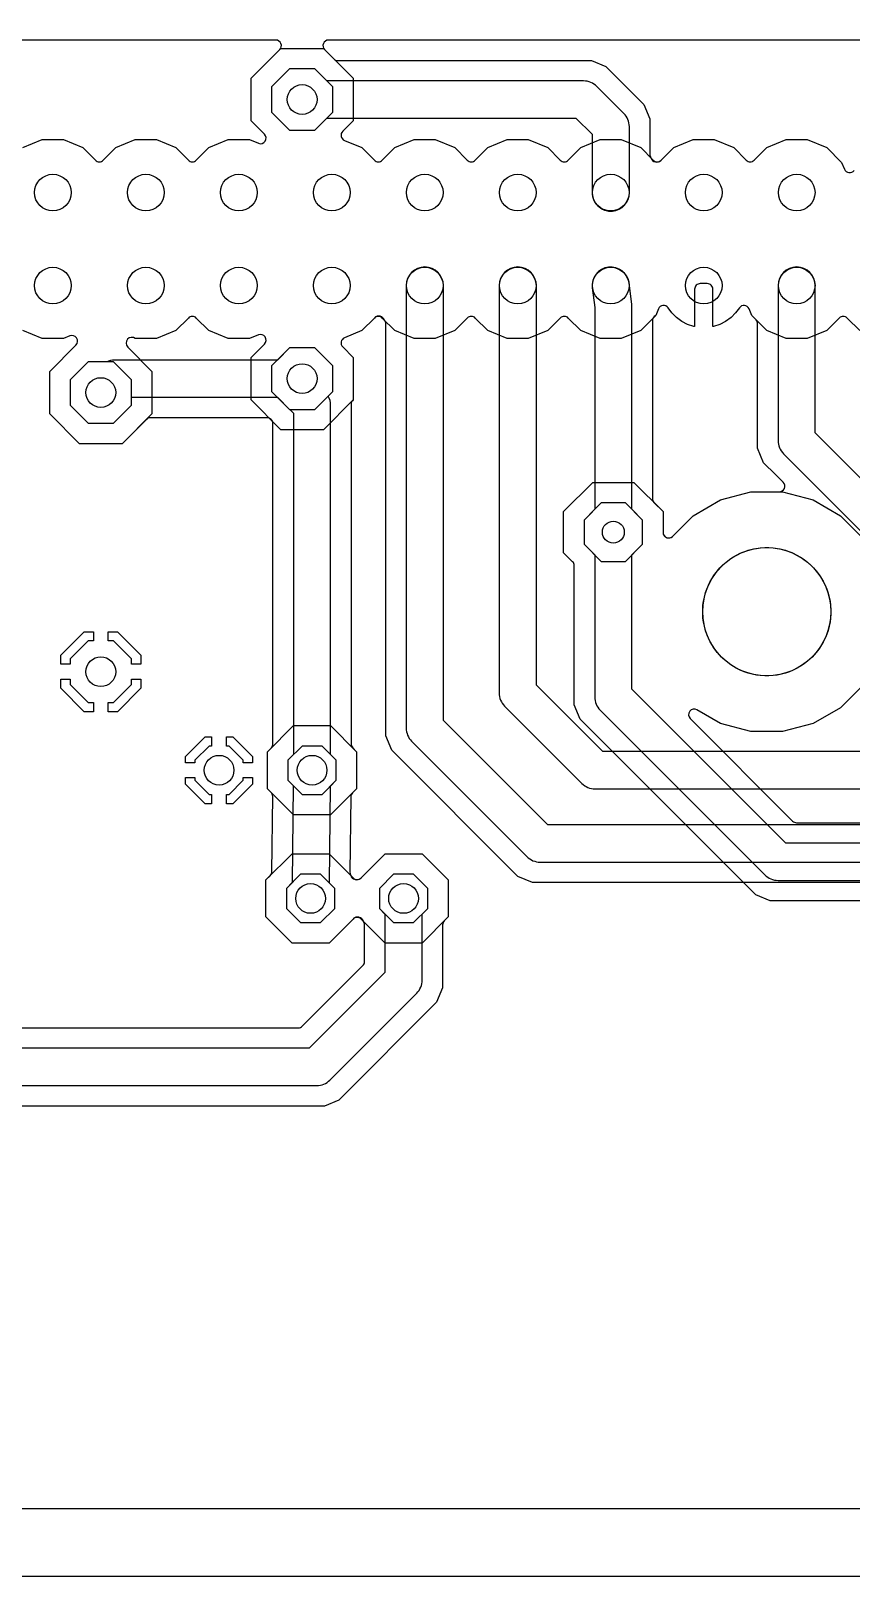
# Model space of a CAD drawing. Header units: millimetres. Extents: x 0 to 98, y 0 to 162.
# Drawn here: x 41.09 to 63.5, y 0 to 42.18 of the extents above; entities that cross this region are included whole.
import ezdxf

# ---------------------------------------------------------------- set-up
doc = ezdxf.new("R2010")
doc.units = ezdxf.units.MM

msp = doc.modelspace()

# ---------------------------------------------------------------- linework, layer by layer
at = {"layer": '16_copper'}
for points in [[(1.848, 85.343), (1.848, 9, 0.198912), (1.892, 8.892), (3.392, 7.392, 0.198912), (3.5, 7.348), (6.937, 7.348), (8.348, 5.937), (8.348, 3.5, 0.198912), (8.392, 3.392), (9.892, 1.892, 0.198912), (10, 1.848), (88, 1.848)], [(40.87, 38.997), (41.402, 39.218), (41.978, 39.218), (42.51, 38.997), (42.852, 38.655, 0.414214), (43.068, 38.655), (43.41, 38.997), (43.942, 39.218), (44.518, 39.218), (45.05, 38.997), (45.392, 38.655, 0.414214), (45.608, 38.655), (45.95, 38.997), (46.482, 39.218), (47.058, 39.218), (47.304, 39.116, 0.82068), (47.47, 39.365), (47.103, 39.731), (47.103, 40.889), (47.921, 41.707), (49.079, 41.707), (49.897, 40.889), (49.897, 39.731), (49.608, 39.442, 0.53451), (49.657, 39.193), (50.13, 38.997), (50.472, 38.655, 0.414214), (50.688, 38.655), (51.03, 38.997), (51.562, 39.218), (52.138, 39.218), (52.67, 38.997), (53.012, 38.655, 0.414214), (53.228, 38.655), (53.57, 38.997), (54.102, 39.218), (54.678, 39.218), (55.21, 38.997), (55.552, 38.655, 0.414214), (55.768, 38.655), (56.11, 38.997), (56.642, 39.218), (57.218, 39.218), (57.75, 38.997), (58.092, 38.655, 0.414214), (58.308, 38.655), (58.65, 38.997), (59.182, 39.218), (59.758, 39.218), (60.29, 38.997), (60.632, 38.655, 0.414214), (60.848, 38.655), (61.19, 38.997), (61.722, 39.218), (62.298, 39.218), (62.83, 38.997), (63.237, 38.59), (63.313, 38.407, 0.586115), (63.577, 38.376)], [(63.73, 34.003), (63.388, 34.345, 0.414214), (63.172, 34.345), (62.83, 34.003), (62.298, 33.782), (61.722, 33.782), (61.19, 34.003), (60.783, 34.41), (60.707, 34.593, 0.586115), (60.443, 34.624), (60.342, 34.485), (60.215, 34.358), (60.069, 34.252), (59.909, 34.171), (59.738, 34.115), (59.72, 34.112), (59.72, 35.132, 0.414214), (59.568, 35.285), (59.372, 35.285, 0.414214), (59.22, 35.132), (59.22, 34.112), (59.202, 34.115), (59.031, 34.171), (58.871, 34.252), (58.725, 34.358), (58.598, 34.485), (58.497, 34.624, 0.586115), (58.233, 34.593), (58.157, 34.41), (57.75, 34.003), (57.218, 33.782), (56.642, 33.782), (56.11, 34.003), (55.768, 34.345, 0.414214), (55.552, 34.345), (55.21, 34.003), (54.678, 33.782), (54.102, 33.782), (53.57, 34.003), (53.228, 34.345, 0.414214), (53.012, 34.345), (52.67, 34.003), (52.138, 33.782), (51.562, 33.782), (51.03, 34.003), (50.688, 34.345, 0.414214), (50.472, 34.345), (50.13, 34.003), (49.657, 33.807, 0.53451), (49.608, 33.558), (49.897, 33.269), (49.897, 32.111), (49.079, 31.293), (47.921, 31.293), (47.103, 32.111), (47.103, 33.269), (47.47, 33.635, 0.82068), (47.304, 33.884), (47.058, 33.782), (46.482, 33.782), (45.95, 34.003), (45.608, 34.345, 0.414214), (45.392, 34.345), (45.05, 34.003), (44.518, 33.782), (43.942, 33.782, 0.946268), (43.735, 33.551), (44.397, 32.889), (44.397, 31.731), (43.579, 30.913), (42.421, 30.913), (41.603, 31.731), (41.603, 32.889), (42.321, 33.607, 0.82068), (42.155, 33.856), (41.978, 33.782), (41.402, 33.782), (40.87, 34.003)], [(84.395, 18.433), (61.288, 18.433), (60.896, 18.596), (56.096, 23.396), (55.933, 23.788), (55.933, 27.582, 0.198912), (55.889, 27.69), (55.641, 27.937), (55.641, 29.063), (56.437, 29.859), (57.563, 29.859), (58.359, 29.063), (58.359, 28.492, 0.668179), (58.619, 28.384), (59.182, 28.947), (59.928, 29.378), (60.761, 29.601), (61.623, 29.601), (62.456, 29.378), (63.202, 28.947), (63.812, 28.337)], [(92.79, 20.008), (61.71, 20.008), (57.508, 24.21), (57.508, 27.877), (57.8, 28.169), (57.8, 28.831), (57.331, 29.3), (56.669, 29.3), (56.2, 28.831), (56.2, 28.169), (56.492, 27.877), (56.492, 24, 0.198912), (56.641, 23.641), (61.141, 19.141, 0.198912), (61.5, 18.992), (93, 18.992)], [(63.812, 24.317), (63.202, 23.707), (62.456, 23.276), (61.623, 23.053), (60.761, 23.053), (59.928, 23.276), (59.285, 23.648, 0.876978), (59.101, 23.408), (61.897, 20.611, 0.198912), (62.005, 20.567), (89.144, 20.567, 0.668179)]]:
    msp.add_lwpolyline(points, format="xyb", dxfattribs=at)
for points in [[(49.338, 39.963), (49.338, 40.657), (48.847, 41.148), (48.153, 41.148), (47.662, 40.657), (47.662, 39.963), (48.153, 39.472), (48.847, 39.472)], [(49.338, 32.343), (49.338, 33.037), (48.847, 33.528), (48.153, 33.528), (47.662, 33.037), (47.662, 32.343), (48.153, 31.852), (48.847, 31.852)], [(43.838, 31.963), (43.838, 32.657), (43.347, 33.148), (42.653, 33.148), (42.162, 32.657), (42.162, 31.963), (42.653, 31.472), (43.347, 31.472)], [(41.908, 24.893), (41.908, 25.142), (42.548, 25.782), (42.797, 25.782), (42.797, 25.528), (42.653, 25.528), (42.162, 25.037), (42.162, 24.893)], [(43.838, 24.893), (43.838, 25.037), (43.347, 25.528), (43.203, 25.528), (43.203, 25.782), (43.452, 25.782), (44.092, 25.142), (44.092, 24.893)], [(42.548, 23.598), (41.908, 24.238), (41.908, 24.487), (42.162, 24.487), (42.162, 24.343), (42.653, 23.852), (42.797, 23.852), (42.797, 23.598)], [(43.203, 23.598), (43.203, 23.852), (43.347, 23.852), (43.838, 24.343), (43.838, 24.487), (44.092, 24.487), (44.092, 24.238), (43.452, 23.598)], [(48.265, 20.781), (47.551, 21.495), (47.551, 22.505), (48.265, 23.219), (49.275, 23.219), (49.989, 22.505), (49.989, 21.495), (49.275, 20.781)], [(45.316, 22.203), (45.316, 22.379), (45.851, 22.914), (46.027, 22.914), (46.027, 22.66), (45.956, 22.66), (45.57, 22.274), (45.57, 22.203)], [(46.89, 22.203), (46.89, 22.274), (46.504, 22.66), (46.433, 22.66), (46.433, 22.914), (46.609, 22.914), (47.144, 22.379), (47.144, 22.203)], [(49.43, 21.726), (49.43, 22.274), (49.044, 22.66), (48.496, 22.66), (48.11, 22.274), (48.11, 21.726), (48.496, 21.34), (49.044, 21.34)], [(45.851, 21.086), (45.316, 21.621), (45.316, 21.797), (45.57, 21.797), (45.57, 21.726), (45.956, 21.34), (46.027, 21.34), (46.027, 21.086)], [(46.433, 21.086), (46.433, 21.34), (46.504, 21.34), (46.89, 21.726), (46.89, 21.797), (47.144, 21.797), (47.144, 21.621), (46.609, 21.086)], [(49.39, 18.226), (49.39, 18.774), (49.004, 19.16), (48.456, 19.16), (48.07, 18.774), (48.07, 18.226), (48.456, 17.84), (49.004, 17.84)], [(51.93, 18.226), (51.93, 18.774), (51.544, 19.16), (50.996, 19.16), (50.61, 18.774), (50.61, 18.226), (50.996, 17.84), (51.544, 17.84)]]:
    msp.add_lwpolyline(points, close=True, dxfattribs=at)
msp.add_lwpolyline([(48.225, 17.281), (47.511, 17.995), (47.511, 19.005), (48.225, 19.719), (49.235, 19.719), (49.892, 19.062, 0.414214), (50.108, 19.062), (50.765, 19.719), (51.775, 19.719), (52.489, 19.005), (52.489, 17.995), (51.775, 17.281), (50.765, 17.281), (50.108, 17.938, 0.414214), (49.892, 17.938), (49.235, 17.281)], format="xyb", close=True, dxfattribs=at)
at = {"layer": '1_copper'}
for points in [[(1.848, 85.343), (1.848, 9, 0.198912), (1.892, 8.892), (3.392, 7.392, 0.198912), (3.5, 7.348), (6.937, 7.348), (8.348, 5.937), (8.348, 3.5, 0.198912), (8.392, 3.392), (9.892, 1.892, 0.198912), (10, 1.848), (88, 1.848)], [(88.641, 84.141), (93.992, 78.79), (93.992, 27.234), (90.812, 24.508), (69.22, 24.508), (62.518, 31.21), (62.518, 35.23, 1), (61.502, 35.23), (61.502, 31, 0.198912), (61.651, 30.641), (68.651, 23.641, 0.198912), (69.01, 23.492), (91, 23.492), (91.002, 23.492, 0.178051), (91.331, 23.614), (94.831, 26.614, 0.218943), (95.008, 27), (95.008, 79, 0.198912), (94.859, 79.359), (89.508, 84.71)], [(40.87, 38.997), (41.402, 39.218), (41.978, 39.218), (42.51, 38.997), (42.852, 38.655, 0.414214), (43.068, 38.655), (43.41, 38.997), (43.942, 39.218), (44.518, 39.218), (45.05, 38.997), (45.392, 38.655, 0.414214), (45.608, 38.655), (45.95, 38.997), (46.482, 39.218), (47.058, 39.218), (47.304, 39.116, 0.82068), (47.47, 39.365), (47.103, 39.731), (47.103, 40.889), (47.887, 41.673, 0.668179), (47.78, 41.933), (8.465, 41.933, 0.198912)], [(66.083, 41.933), (49.22, 41.933, 0.668179), (49.113, 41.673), (49.364, 41.421, 0.198912), (49.472, 41.377), (56.402, 41.377), (56.794, 41.214), (57.834, 40.174), (57.997, 39.782), (57.997, 38.814, 0.153128), (58.024, 38.727), (58.028, 38.722, 0.587551), (58.308, 38.655), (58.65, 38.997), (59.182, 39.218), (59.758, 39.218), (60.29, 38.997), (60.632, 38.655, 0.414214), (60.848, 38.655), (61.19, 38.997), (61.722, 39.218), (62.298, 39.218), (62.83, 38.997), (63.237, 38.59), (63.313, 38.407, 0.586115), (63.577, 38.376)], [(84, 20.508), (55.21, 20.508), (52.358, 23.36), (52.358, 35.23, 1), (51.342, 35.23), (51.342, 23.15, 0.198912), (51.491, 22.791), (54.641, 19.641, 0.198912), (55, 19.492), (83.79, 19.492)], [(86.5, 22.508), (56.71, 22.508), (54.898, 24.32), (54.898, 35.23, 1), (53.882, 35.23), (53.882, 24.11, 0.198912), (54.031, 23.751), (56.141, 21.641, 0.198912), (56.5, 21.492), (86.29, 21.492)], [(83.495, 18.933), (54.788, 18.933), (54.396, 19.096), (50.946, 22.546), (50.783, 22.938), (50.783, 34.186, 0.153128), (50.756, 34.273), (50.752, 34.278, 0.587542), (50.472, 34.345), (50.13, 34.003), (49.657, 33.807, 0.53451), (49.608, 33.558), (49.897, 33.269), (49.897, 32.111, 0.236471), (49.837, 31.988), (49.837, 22.721, 0.198912), (49.881, 22.613), (49.989, 22.505), (49.989, 21.495), (49.873, 21.379, 0.195946), (49.829, 21.273), (49.805, 19.214, 0.123519), (49.822, 19.142), (49.827, 19.135, 0.597829), (50.108, 19.062), (50.765, 19.719), (51.775, 19.719), (52.489, 19.005), (52.489, 17.995), (52.381, 17.887, 0.198912), (52.337, 17.779), (52.337, 16.058), (52.174, 15.666), (49.504, 12.996), (49.112, 12.833), (32.943, 12.833, 0.303351)], [(39.843, 14.967), (48.395, 14.967, 0.198912), (48.503, 15.011), (50.159, 16.667, 0.198912), (50.203, 16.775), (50.203, 17.779, 0.153128), (50.176, 17.866), (50.172, 17.871, 0.587551), (49.892, 17.938), (49.235, 17.281), (48.225, 17.281), (47.511, 17.995), (47.511, 19.005), (47.627, 19.121, 0.195946), (47.671, 19.227), (47.695, 21.286, 0.201886), (47.65, 21.395), (47.551, 21.495), (47.551, 22.505), (47.659, 22.613, 0.198912), (47.703, 22.721), (47.703, 31.448, 0.452618), (47.528, 31.623), (44.352, 31.623, 0.198912), (44.244, 31.579), (43.579, 30.913), (42.421, 30.913), (41.603, 31.731), (41.603, 32.889), (42.321, 33.607, 0.82068), (42.155, 33.856), (41.978, 33.782), (41.402, 33.782), (40.87, 34.003)], [(32.304, 13.392), (48.9, 13.392, 0.198912), (49.259, 13.541), (51.629, 15.911, 0.198912), (51.778, 16.27), (51.778, 18.074), (51.93, 18.226), (51.93, 18.774), (51.544, 19.16), (50.996, 19.16), (50.61, 18.774), (50.61, 18.226), (50.762, 18.074), (50.762, 16.48), (48.69, 14.408), (32.304, 14.408)]]:
    msp.add_lwpolyline(points, format="xyb", dxfattribs=at)
for points in [[(56.977, 37.264, 0.38717), (57.438, 37.77), (57.438, 39.57, 0.198912), (57.289, 39.929), (56.549, 40.669, 0.198912), (56.19, 40.818), (49.177, 40.818), (48.847, 41.148), (48.153, 41.148), (47.662, 40.657), (47.662, 39.963), (48.153, 39.472), (48.847, 39.472), (49.177, 39.802), (55.98, 39.802), (56.422, 39.36), (56.422, 37.77), (56.425, 37.714), (56.434, 37.658), (56.45, 37.604), (56.471, 37.552), (56.498, 37.502), (56.53, 37.456), (56.568, 37.414), (56.609, 37.376), (56.655, 37.343), (56.704, 37.315), (56.756, 37.293), (56.809, 37.277), (56.865, 37.266), (56.921, 37.262)], [(57.8, 28.169), (57.8, 28.831), (57.508, 29.123), (57.508, 34.66, 0.030559), (57.504, 34.722), (57.434, 35.292, 1), (56.426, 35.168), (56.492, 34.629), (56.492, 29.123), (56.2, 28.831), (56.2, 28.169), (56.669, 27.7), (57.331, 27.7)], [(58.521, 28.34, 0.182726), (58.619, 28.384), (59.182, 28.947), (59.928, 29.378), (60.761, 29.601), (61.532, 29.601, 0.668179), (61.64, 29.861), (61.427, 30.074), (61.106, 30.396), (60.943, 30.788), (60.943, 34.186, 0.198912), (60.899, 34.294), (60.783, 34.41), (60.707, 34.593, 0.586115), (60.443, 34.624), (60.342, 34.485), (60.215, 34.358), (60.069, 34.252), (59.909, 34.171), (59.738, 34.115), (59.72, 34.112), (59.72, 35.132, 0.414214), (59.568, 35.285), (59.372, 35.285, 0.414214), (59.22, 35.132), (59.22, 34.112), (59.202, 34.115), (59.031, 34.171), (58.871, 34.252), (58.725, 34.358), (58.598, 34.485), (58.497, 34.624, 0.586115), (58.233, 34.593), (58.157, 34.41, 0.30617), (58.067, 34.256), (58.067, 29.418, 0.198912), (58.111, 29.31), (58.359, 29.063), (58.359, 28.492), (58.359, 28.49), (58.359, 28.488), (58.361, 28.475), (58.362, 28.461), (58.362, 28.459), (58.363, 28.457), (58.367, 28.445), (58.371, 28.432), (58.372, 28.43), (58.373, 28.428), (58.38, 28.417), (58.386, 28.405), (58.387, 28.403), (58.388, 28.402), (58.397, 28.392), (58.406, 28.381), (58.408, 28.38), (58.409, 28.379), (58.42, 28.371), (58.431, 28.363), (58.432, 28.362), (58.434, 28.361), (58.446, 28.355), (58.458, 28.349), (58.46, 28.348), (58.462, 28.348), (58.475, 28.345), (58.488, 28.341), (58.49, 28.341), (58.492, 28.341), (58.505, 28.34), (58.519, 28.34)], [(49.39, 18.226), (49.39, 18.774), (49.243, 18.921), (49.273, 21.569), (49.43, 21.726), (49.43, 22.274), (49.278, 22.426), (49.278, 31.96, 0.131839), (49.21, 32.214), (49.338, 32.343), (49.338, 33.037), (48.847, 33.528), (48.153, 33.528), (47.823, 33.198), (43.38, 33.198, 0.112018), (43.161, 33.148), (42.653, 33.148), (42.162, 32.657), (42.162, 31.963), (42.653, 31.472), (43.347, 31.472), (43.838, 31.963), (43.838, 32.182), (47.823, 32.182), (48.153, 31.852), (48.16, 31.852), (48.262, 31.75), (48.262, 22.426), (48.11, 22.274), (48.11, 21.726), (48.257, 21.579), (48.227, 18.931), (48.07, 18.774), (48.07, 18.226), (48.456, 17.84), (49.004, 17.84)]]:
    msp.add_lwpolyline(points, format="xyb", close=True, dxfattribs=at)
for points in [[(41.908, 24.893), (41.908, 25.142), (42.548, 25.782), (42.797, 25.782), (42.797, 25.528), (42.653, 25.528), (42.162, 25.037), (42.162, 24.893)], [(43.838, 24.893), (43.838, 25.037), (43.347, 25.528), (43.203, 25.528), (43.203, 25.782), (43.452, 25.782), (44.092, 25.142), (44.092, 24.893)], [(42.548, 23.598), (41.908, 24.238), (41.908, 24.487), (42.162, 24.487), (42.162, 24.343), (42.653, 23.852), (42.797, 23.852), (42.797, 23.598)], [(43.203, 23.598), (43.203, 23.852), (43.347, 23.852), (43.838, 24.343), (43.838, 24.487), (44.092, 24.487), (44.092, 24.238), (43.452, 23.598)], [(45.316, 22.203), (45.316, 22.379), (45.851, 22.914), (46.027, 22.914), (46.027, 22.66), (45.956, 22.66), (45.57, 22.274), (45.57, 22.203)], [(46.89, 22.203), (46.89, 22.274), (46.504, 22.66), (46.433, 22.66), (46.433, 22.914), (46.609, 22.914), (47.144, 22.379), (47.144, 22.203)], [(45.851, 21.086), (45.316, 21.621), (45.316, 21.797), (45.57, 21.797), (45.57, 21.726), (45.956, 21.34), (46.027, 21.34), (46.027, 21.086)], [(46.433, 21.086), (46.433, 21.34), (46.504, 21.34), (46.89, 21.726), (46.89, 21.797), (47.144, 21.797), (47.144, 21.621), (46.609, 21.086)]]:
    msp.add_lwpolyline(points, close=True, dxfattribs=at)
at = {"layer": 'drills_NPTH'}
msp.add_circle((61.192, 26.327), 1.75, dxfattribs=at)
at = {"layer": 'drills_PTH'}
for centre, radius in [((48.5, 40.31), 0.406), ((41.69, 37.77), 0.5), ((44.23, 37.77), 0.5), ((46.77, 37.77), 0.5), ((49.31, 37.77), 0.5), ((51.85, 37.77), 0.5), ((54.39, 37.77), 0.5), ((56.93, 37.77), 0.5), ((59.47, 37.77), 0.5), ((62.01, 37.77), 0.5), ((41.69, 35.23), 0.5), ((44.23, 35.23), 0.5), ((46.77, 35.23), 0.5), ((49.31, 35.23), 0.5), ((51.85, 35.23), 0.5), ((54.39, 35.23), 0.5), ((56.93, 35.23), 0.5), ((59.47, 35.23), 0.5), ((62.01, 35.23), 0.5), ((48.5, 32.69), 0.406), ((43, 32.31), 0.406), ((43, 24.69), 0.406), ((46.23, 22), 0.406), ((48.77, 22), 0.406), ((48.73, 18.5), 0.406), ((51.27, 18.5), 0.406)]:
    msp.add_circle(centre, radius, dxfattribs=at)
at = {"layer": 'drills_via_1_16'}
msp.add_circle((57, 28.5), 0.3, dxfattribs=at)
at = {"layer": 'holes'}
msp.add_lwpolyline([(62.942, 26.27), (62.935, 26.155), (62.92, 26.042), (62.897, 25.929), (62.868, 25.819), (62.831, 25.71), (62.787, 25.604), (62.736, 25.502), (62.679, 25.402), (62.615, 25.307), (62.545, 25.216), (62.47, 25.13), (62.389, 25.049), (62.303, 24.974), (62.212, 24.904), (62.117, 24.84), (62.017, 24.783), (61.915, 24.732), (61.809, 24.688), (61.7, 24.651), (61.59, 24.622), (61.477, 24.599), (61.364, 24.584), (61.249, 24.577), (61.135, 24.577), (61.02, 24.584), (60.907, 24.599), (60.794, 24.622), (60.684, 24.651), (60.575, 24.688), (60.469, 24.732), (60.367, 24.783), (60.267, 24.84), (60.172, 24.904), (60.081, 24.974), (59.995, 25.049), (59.914, 25.13), (59.839, 25.216), (59.769, 25.307), (59.705, 25.402), (59.648, 25.502), (59.597, 25.604), (59.553, 25.71), (59.516, 25.819), (59.487, 25.929), (59.464, 26.042), (59.449, 26.155), (59.442, 26.27), (59.442, 26.384), (59.449, 26.499), (59.464, 26.612), (59.487, 26.725), (59.516, 26.835), (59.553, 26.944), (59.597, 27.05), (59.648, 27.152), (59.705, 27.252), (59.769, 27.347), (59.839, 27.438), (59.914, 27.524), (59.995, 27.605), (60.081, 27.68), (60.172, 27.75), (60.267, 27.814), (60.367, 27.871), (60.469, 27.922), (60.575, 27.966), (60.684, 28.003), (60.794, 28.032), (60.907, 28.055), (61.02, 28.07), (61.135, 28.077), (61.249, 28.077), (61.364, 28.07), (61.477, 28.055), (61.59, 28.032), (61.7, 28.003), (61.809, 27.966), (61.915, 27.922), (62.017, 27.871), (62.117, 27.814), (62.212, 27.75), (62.303, 27.68), (62.389, 27.605), (62.47, 27.524), (62.545, 27.438), (62.615, 27.347), (62.679, 27.252), (62.736, 27.152), (62.787, 27.05), (62.831, 26.944), (62.868, 26.835), (62.897, 26.725), (62.92, 26.612), (62.935, 26.499), (62.942, 26.384), (62.942, 26.27)], close=True, dxfattribs=at)
at = {"layer": 'outline'}
msp.add_lwpolyline([(0, 0), (98, 0), (98, 161.5), (0, 161.5), (0, 0)], close=True, dxfattribs=at)

doc.saveas('drawing.dxf')
